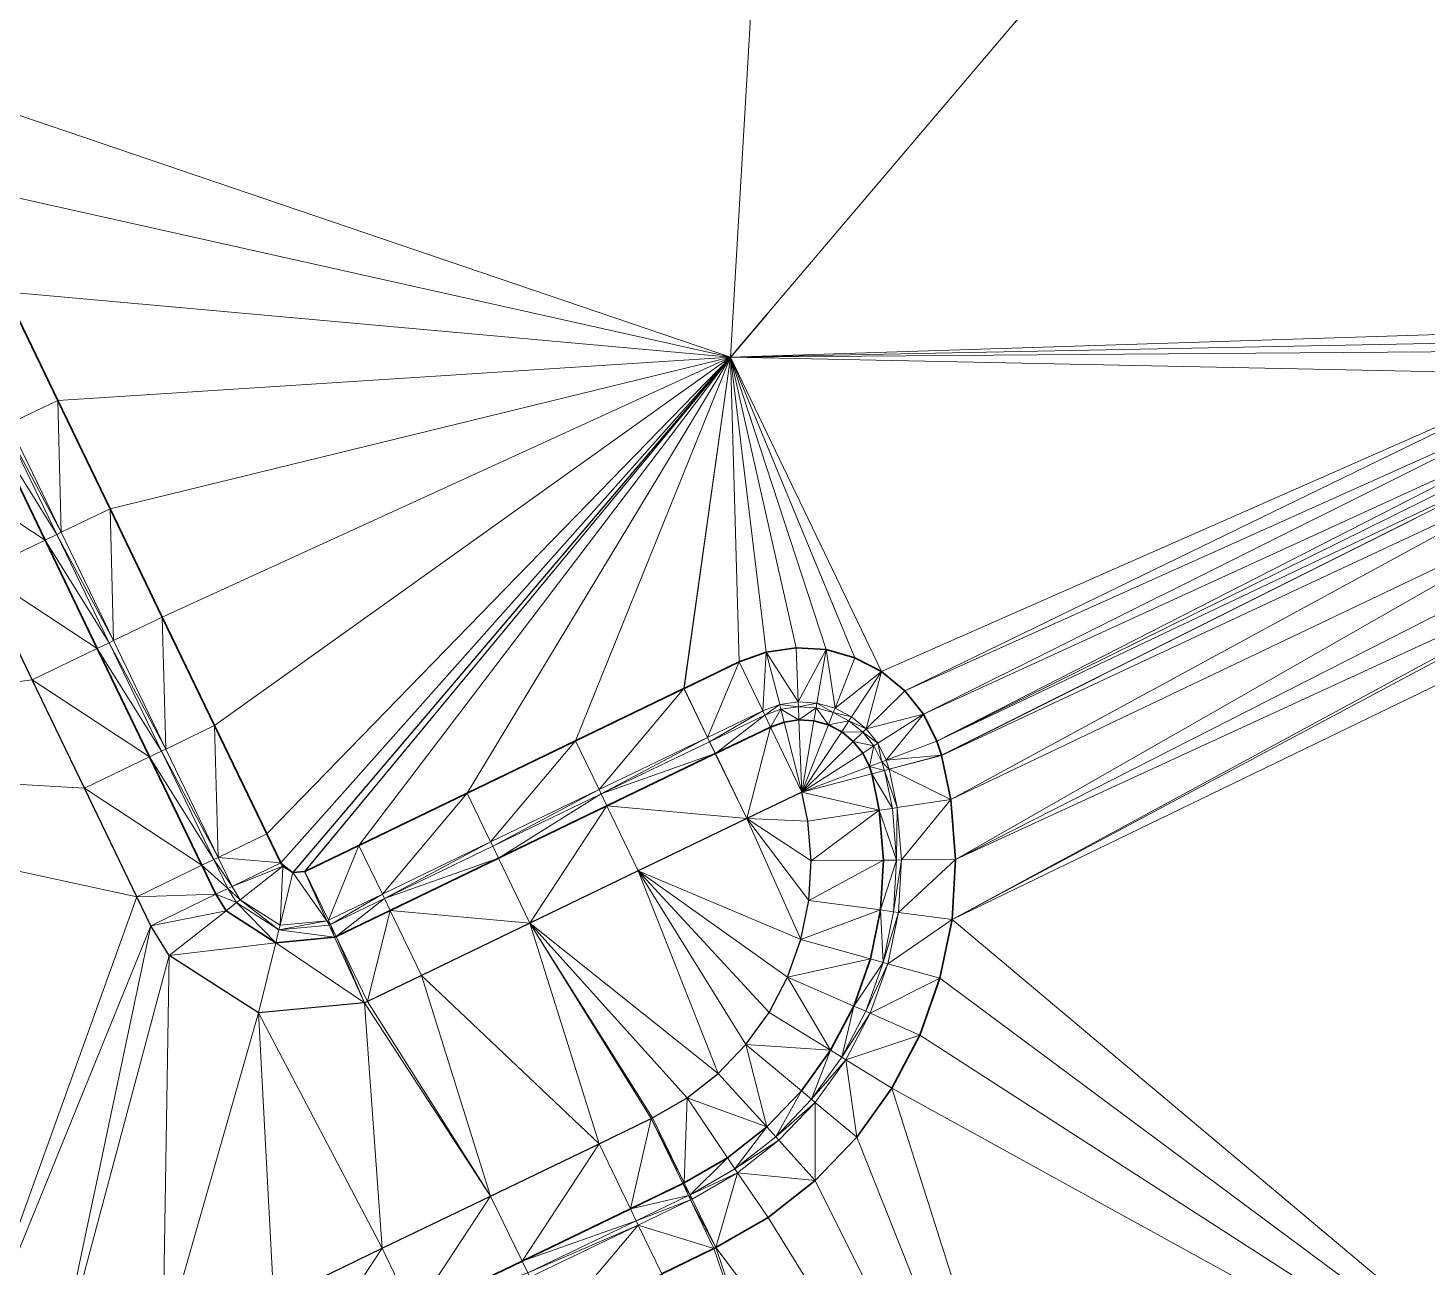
# Model space of a CAD drawing. Header units: metres. Extents: x 246428 to 246884, y 7418966 to 7419490.
# Drawn here: x 246586.55 to 246598.17, y 7419301.89 to 7419312.18 of the extents above; entities that cross this region are included whole.
import ezdxf

# ---------------------------------------------------------------- set-up
doc = ezdxf.new("R2010")
doc.units = ezdxf.units.M
doc.linetypes.add('blank name', pattern=[0])
doc.linetypes.add('HIDDEN', pattern=[9.525, 6.35, -3.175])
doc.layers.add('_12D_UNMAPPED', color=7, linetype='Continuous')
doc.layers.add('BATTER', color=250, linetype='HIDDEN', lineweight=25)
doc.layers.add('GRADELINES', color=250, linetype='HIDDEN', lineweight=25)
for name, color, linetype, lineweight, true_color in [('KERB_BACK', 7, 'Continuous', 35, 0x5fd2ff), ('KERB_LINE', 7, 'Continuous', 18, 0xb9b9b9), ('KERB_LIP', 7, 'Continuous', 35, 0x5fd2ff), ('KERB_TOP', 7, 'Continuous', 18, 0xb9b9b9)]:
    doc.layers.add(name, color=color, linetype=linetype, lineweight=lineweight, true_color=true_color)

msp = doc.modelspace()

# ---------------------------------------------------------------- linework, layer by layer
at = {"layer": '_12D_UNMAPPED', "color": 3, "linetype": 'blank name', "lineweight": 0}
for points in [[(246585.491, 7419311.792, 32.527), (246585.056, 7419312.692, 32.49), (246592.895, 7419318.116, 32.783)], [(246592.384, 7419309.448, 32.908), (246585.491, 7419311.792, 32.527), (246592.895, 7419318.116, 32.783)], [(246592.384, 7419309.448, 32.908), (246592.895, 7419318.116, 32.783), (246598.857, 7419317.071, 33.096)], [(246599.396, 7419309.673, 33.138), (246592.384, 7419309.448, 32.908), (246598.857, 7419317.071, 33.096)], [(246592.384, 7419309.448, 32.908), (246585.925, 7419310.891, 32.564), (246585.491, 7419311.792, 32.527)], [(246592.384, 7419309.448, 32.908), (246586.359, 7419309.99, 32.601), (246585.925, 7419310.891, 32.564)], [(246586.359, 7419309.99, 32.601), (246586.794, 7419309.089, 32.639), (246586.388, 7419308.894, 32.614)], [(246586.794, 7419309.089, 32.639), (246586.359, 7419309.99, 32.601), (246592.384, 7419309.448, 32.908)], [(246592.384, 7419309.448, 32.908), (246599.396, 7419309.673, 33.138), (246599.337, 7419309.583, 33.136)], [(246592.384, 7419309.448, 32.908), (246599.337, 7419309.583, 33.136), (246599.297, 7419309.5, 33.137)], [(246587.228, 7419308.189, 32.676), (246586.794, 7419309.089, 32.639), (246592.384, 7419309.448, 32.908)], [(246587.662, 7419307.288, 32.713), (246587.228, 7419308.189, 32.676), (246592.384, 7419309.448, 32.908)], [(246592.384, 7419309.448, 32.908), (246588.097, 7419306.387, 32.75), (246587.662, 7419307.288, 32.713)], [(246592.384, 7419309.448, 32.908), (246588.531, 7419305.487, 32.787), (246588.097, 7419306.387, 32.75)], [(246592.384, 7419309.448, 32.908), (246588.647, 7419305.246, 32.797), (246588.531, 7419305.487, 32.787)], [(246592.384, 7419309.448, 32.908), (246588.747, 7419305.165, 32.802), (246588.647, 7419305.246, 32.797)], [(246592.384, 7419309.448, 32.908), (246588.845, 7419305.174, 32.806), (246588.747, 7419305.165, 32.802)], [(246592.384, 7419309.448, 32.908), (246588.848, 7419305.176, 32.806), (246588.845, 7419305.174, 32.806)], [(246592.384, 7419309.448, 32.908), (246589.295, 7419305.391, 32.824), (246588.848, 7419305.176, 32.806)], [(246592.384, 7419309.448, 32.908), (246590.196, 7419305.826, 32.862), (246589.295, 7419305.391, 32.824)], [(246591.097, 7419306.26, 32.899), (246590.196, 7419305.826, 32.862), (246592.384, 7419309.448, 32.908)], [(246591.997, 7419306.694, 32.936), (246591.097, 7419306.26, 32.899), (246592.384, 7419309.448, 32.908)], [(246591.998, 7419306.695, 32.936), (246591.997, 7419306.694, 32.936), (246592.384, 7419309.448, 32.908)], [(246592.456, 7419306.916, 32.948), (246591.998, 7419306.695, 32.936), (246592.384, 7419309.448, 32.908)], [(246592.384, 7419309.448, 32.908), (246599.297, 7419309.5, 33.137), (246599.247, 7419309.307, 33.137)], [(246593.64, 7419306.836, 32.982), (246593.418, 7419306.951, 32.976), (246592.384, 7419309.448, 32.908)], [(246592.682, 7419306.998, 32.955), (246592.456, 7419306.916, 32.948), (246592.384, 7419309.448, 32.908)], [(246593.418, 7419306.951, 32.976), (246593.178, 7419307.018, 32.969), (246592.384, 7419309.448, 32.908)], [(246592.929, 7419307.034, 32.962), (246592.682, 7419306.998, 32.955), (246592.384, 7419309.448, 32.908)], [(246593.178, 7419307.018, 32.969), (246592.929, 7419307.034, 32.962), (246592.384, 7419309.448, 32.908)], [(246593.64, 7419306.836, 32.982), (246592.384, 7419309.448, 32.908), (246599.247, 7419309.307, 33.137)], [(246593.832, 7419306.677, 32.988), (246593.64, 7419306.836, 32.982), (246599.247, 7419309.307, 33.137)], [(246593.832, 7419306.677, 32.988), (246599.247, 7419309.307, 33.137), (246599.25, 7419309.108, 33.138)], [(246593.988, 7419306.482, 32.993), (246593.832, 7419306.677, 32.988), (246599.25, 7419309.108, 33.138)], [(246593.988, 7419306.482, 32.993), (246599.25, 7419309.108, 33.138), (246599.305, 7419308.916, 33.138)], [(246586.794, 7419309.089, 32.639), (246586.823, 7419307.993, 32.651), (246586.388, 7419308.894, 32.614)], [(246586.794, 7419309.089, 32.639), (246587.228, 7419308.189, 32.676), (246586.823, 7419307.993, 32.651)], [(246586.352, 7419308.877, 32.764), (246586.787, 7419307.976, 32.801), (246586.253, 7419308.829, 32.764)], [(246586.388, 7419308.894, 32.614), (246586.823, 7419307.993, 32.651), (246586.352, 7419308.877, 32.764)], [(246586.823, 7419307.993, 32.651), (246586.787, 7419307.976, 32.801), (246586.352, 7419308.877, 32.764)], [(246594.1, 7419306.259, 32.997), (246593.988, 7419306.482, 32.993), (246599.305, 7419308.916, 33.138)], [(246594.1, 7419306.259, 32.997), (246599.305, 7419308.916, 33.138), (246599.339, 7419308.847, 33.138)], [(246586.253, 7419308.829, 32.764), (246586.688, 7419307.928, 32.801), (246585.713, 7419308.568, 32.758)], [(246586.787, 7419307.976, 32.801), (246586.688, 7419307.928, 32.801), (246586.253, 7419308.829, 32.764)], [(246594.1, 7419306.259, 32.997), (246599.339, 7419308.847, 33.138), (246599.391, 7419308.768, 33.14)], [(246594.138, 7419306.14, 32.998), (246594.1, 7419306.259, 32.997), (246599.391, 7419308.768, 33.14)], [(246594.139, 7419306.139, 32.998), (246594.138, 7419306.14, 32.998), (246599.391, 7419308.768, 33.14)], [(246594.139, 7419306.139, 32.998), (246599.391, 7419308.768, 33.14), (246599.491, 7419308.641, 33.144)], [(246594.214, 7419305.773, 33.001), (246594.139, 7419306.139, 32.998), (246599.491, 7419308.641, 33.144)], [(246594.214, 7419305.773, 33.001), (246599.491, 7419308.641, 33.144), (246599.718, 7419308.397, 33.151)], [(246586.688, 7419307.928, 32.801), (246586.147, 7419307.667, 32.795), (246585.713, 7419308.568, 32.758)], [(246594.255, 7419305.275, 33.003), (246594.214, 7419305.773, 33.001), (246599.718, 7419308.397, 33.151)], [(246594.255, 7419305.275, 33.003), (246599.718, 7419308.397, 33.151), (246599.969, 7419308.179, 33.159)], [(246587.228, 7419308.189, 32.676), (246587.257, 7419307.093, 32.688), (246586.823, 7419307.993, 32.651)], [(246587.228, 7419308.189, 32.676), (246587.662, 7419307.288, 32.713), (246587.257, 7419307.093, 32.688)], [(246594.255, 7419305.275, 33.003), (246599.969, 7419308.179, 33.159), (246600.203, 7419308.014, 33.165)], [(246586.787, 7419307.976, 32.801), (246587.221, 7419307.075, 32.838), (246586.688, 7419307.928, 32.801)], [(246586.823, 7419307.993, 32.651), (246587.257, 7419307.093, 32.688), (246586.787, 7419307.976, 32.801)], [(246587.257, 7419307.093, 32.688), (246587.221, 7419307.075, 32.838), (246586.787, 7419307.976, 32.801)], [(246594.225, 7419304.777, 33.004), (246600.203, 7419308.014, 33.165), (246600.243, 7419307.988, 33.167)], [(246594.225, 7419304.777, 33.004), (246594.255, 7419305.275, 33.003), (246600.203, 7419308.014, 33.165)], [(246594.225, 7419304.777, 33.004), (246600.243, 7419307.988, 33.167), (246600.535, 7419307.829, 33.176)], [(246586.688, 7419307.928, 32.801), (246587.122, 7419307.027, 32.838), (246586.147, 7419307.667, 32.795)], [(246587.221, 7419307.075, 32.838), (246587.122, 7419307.027, 32.838), (246586.688, 7419307.928, 32.801)], [(246600.022, 7419299.906, 33.182), (246594.225, 7419304.777, 33.004), (246600.535, 7419307.829, 33.176)], [(246586.582, 7419306.767, 32.832), (246581.933, 7419306.161, 31.71), (246586.147, 7419307.667, 32.795)], [(246587.122, 7419307.027, 32.838), (246586.582, 7419306.767, 32.832), (246586.147, 7419307.667, 32.795)], [(246587.662, 7419307.288, 32.713), (246587.691, 7419306.192, 32.725), (246587.257, 7419307.093, 32.688)], [(246587.662, 7419307.288, 32.713), (246588.097, 7419306.387, 32.75), (246587.691, 7419306.192, 32.725)], [(246587.122, 7419307.027, 32.838), (246587.556, 7419306.127, 32.875), (246586.582, 7419306.767, 32.832)], [(246587.221, 7419307.075, 32.838), (246587.655, 7419306.174, 32.875), (246587.122, 7419307.027, 32.838)], [(246587.655, 7419306.174, 32.875), (246587.556, 7419306.127, 32.875), (246587.122, 7419307.027, 32.838)], [(246587.257, 7419307.093, 32.688), (246587.691, 7419306.192, 32.725), (246587.221, 7419307.075, 32.838)], [(246587.691, 7419306.192, 32.725), (246587.655, 7419306.174, 32.875), (246587.221, 7419307.075, 32.838)], [(246592.682, 7419306.998, 32.955), (246592.929, 7419307.034, 32.962), (246592.947, 7419306.584, 32.937)], [(246592.929, 7419307.034, 32.962), (246593.178, 7419307.018, 32.969), (246592.947, 7419306.584, 32.937)], [(246593.178, 7419307.018, 32.969), (246593.103, 7419306.574, 32.944), (246592.947, 7419306.584, 32.937)], [(246593.178, 7419307.018, 32.969), (246593.253, 7419306.533, 32.951), (246593.103, 7419306.574, 32.944)], [(246593.178, 7419307.018, 32.969), (246593.418, 7419306.951, 32.976), (246593.253, 7419306.533, 32.951)], [(246591.998, 7419306.695, 32.936), (246592.456, 7419306.916, 32.948), (246592.194, 7419306.289, 32.911)], [(246592.456, 7419306.916, 32.948), (246592.652, 7419306.511, 32.923), (246592.194, 7419306.289, 32.911)], [(246592.456, 7419306.916, 32.948), (246592.682, 7419306.998, 32.955), (246592.652, 7419306.511, 32.923)], [(246592.682, 7419306.998, 32.955), (246592.793, 7419306.562, 32.93), (246592.652, 7419306.511, 32.923)], [(246592.682, 7419306.998, 32.955), (246592.947, 7419306.584, 32.937), (246592.793, 7419306.562, 32.93)], [(246593.418, 7419306.951, 32.976), (246593.64, 7419306.836, 32.982), (246593.253, 7419306.533, 32.951)], [(246593.64, 7419306.836, 32.982), (246593.391, 7419306.461, 32.957), (246593.253, 7419306.533, 32.951)], [(246593.64, 7419306.836, 32.982), (246593.512, 7419306.361, 32.963), (246593.391, 7419306.461, 32.957)], [(246593.64, 7419306.836, 32.982), (246593.832, 7419306.677, 32.988), (246593.512, 7419306.361, 32.963)], [(246587.016, 7419305.866, 32.869), (246581.933, 7419306.161, 31.71), (246586.582, 7419306.767, 32.832)], [(246587.556, 7419306.127, 32.875), (246587.016, 7419305.866, 32.869), (246586.582, 7419306.767, 32.832)], [(246591.097, 7419306.26, 32.899), (246591.997, 7419306.694, 32.936), (246591.292, 7419305.855, 32.874)], [(246591.997, 7419306.694, 32.936), (246592.193, 7419306.289, 32.911), (246591.292, 7419305.855, 32.874)], [(246591.997, 7419306.694, 32.936), (246591.998, 7419306.695, 32.936), (246592.193, 7419306.289, 32.911)], [(246591.998, 7419306.695, 32.936), (246592.194, 7419306.289, 32.911), (246592.193, 7419306.289, 32.911)], [(246593.832, 7419306.677, 32.988), (246593.988, 7419306.482, 32.993), (246593.512, 7419306.361, 32.963)], [(246592.652, 7419306.511, 32.923), (246592.793, 7419306.562, 32.93), (246592.669, 7419306.474, 33.073)], [(246592.793, 7419306.562, 32.93), (246592.803, 7419306.523, 33.08), (246592.669, 7419306.474, 33.073)], [(246592.793, 7419306.562, 32.93), (246592.947, 7419306.584, 32.937), (246592.949, 7419306.544, 33.087)], [(246592.793, 7419306.562, 32.93), (246592.949, 7419306.544, 33.087), (246592.803, 7419306.523, 33.08)], [(246592.803, 7419306.523, 33.08), (246592.949, 7419306.544, 33.087), (246592.953, 7419306.434, 33.087)], [(246592.947, 7419306.584, 32.937), (246593.103, 7419306.574, 32.944), (246592.949, 7419306.544, 33.087)], [(246593.103, 7419306.574, 32.944), (246593.096, 7419306.535, 33.094), (246592.949, 7419306.544, 33.087)], [(246592.949, 7419306.544, 33.087), (246593.096, 7419306.535, 33.094), (246592.953, 7419306.434, 33.087)], [(246593.103, 7419306.574, 32.944), (246593.238, 7419306.495, 33.101), (246593.096, 7419306.535, 33.094)], [(246593.103, 7419306.574, 32.944), (246593.253, 7419306.533, 32.951), (246593.238, 7419306.495, 33.101)], [(246592.194, 7419306.289, 32.911), (246592.652, 7419306.511, 32.923), (246592.211, 7419306.253, 33.061)], [(246592.652, 7419306.511, 32.923), (246592.669, 7419306.474, 33.073), (246592.211, 7419306.253, 33.061)], [(246592.211, 7419306.253, 33.061), (246592.669, 7419306.474, 33.073), (246592.259, 7419306.154, 33.061)], [(246592.669, 7419306.474, 33.073), (246592.717, 7419306.375, 33.073), (246592.259, 7419306.154, 33.061)], [(246592.669, 7419306.474, 33.073), (246592.803, 7419306.523, 33.08), (246592.717, 7419306.375, 33.073)], [(246592.803, 7419306.523, 33.08), (246592.83, 7419306.416, 33.08), (246592.717, 7419306.375, 33.073)], [(246592.803, 7419306.523, 33.08), (246592.953, 7419306.434, 33.087), (246592.83, 7419306.416, 33.08)], [(246592.83, 7419306.416, 33.08), (246592.953, 7419306.434, 33.087), (246592.978, 7419305.835, 33.117)], [(246593.096, 7419306.535, 33.094), (246593.078, 7419306.427, 33.094), (246592.953, 7419306.434, 33.087)], [(246592.953, 7419306.434, 33.087), (246593.078, 7419306.427, 33.094), (246592.978, 7419305.835, 33.117)], [(246593.078, 7419306.427, 33.094), (246593.198, 7419306.393, 33.101), (246592.978, 7419305.835, 33.117)], [(246593.096, 7419306.535, 33.094), (246593.198, 7419306.393, 33.101), (246593.078, 7419306.427, 33.094)], [(246593.096, 7419306.535, 33.094), (246593.238, 7419306.495, 33.101), (246593.198, 7419306.393, 33.101)], [(246593.238, 7419306.495, 33.101), (246593.369, 7419306.427, 33.107), (246593.198, 7419306.393, 33.101)], [(246593.369, 7419306.427, 33.107), (246593.309, 7419306.335, 33.107), (246593.198, 7419306.393, 33.101)], [(246593.253, 7419306.533, 32.951), (246593.391, 7419306.461, 32.957), (246593.238, 7419306.495, 33.101)], [(246593.391, 7419306.461, 32.957), (246593.369, 7419306.427, 33.107), (246593.238, 7419306.495, 33.101)], [(246593.369, 7419306.427, 33.107), (246593.483, 7419306.333, 33.113), (246593.309, 7419306.335, 33.107)], [(246593.391, 7419306.461, 32.957), (246593.512, 7419306.361, 32.963), (246593.369, 7419306.427, 33.107)], [(246593.512, 7419306.361, 32.963), (246593.483, 7419306.333, 33.113), (246593.369, 7419306.427, 33.107)], [(246593.988, 7419306.482, 32.993), (246593.609, 7419306.24, 32.968), (246593.512, 7419306.361, 32.963)], [(246593.988, 7419306.482, 32.993), (246593.679, 7419306.1, 32.972), (246593.609, 7419306.24, 32.968)], [(246593.988, 7419306.482, 32.993), (246594.1, 7419306.259, 32.997), (246593.679, 7419306.1, 32.972)], [(246588.097, 7419306.387, 32.75), (246588.126, 7419305.291, 32.762), (246587.691, 7419306.192, 32.725)], [(246588.097, 7419306.387, 32.75), (246588.531, 7419305.487, 32.787), (246588.126, 7419305.291, 32.762)], [(246592.259, 7419306.154, 33.061), (246592.717, 7419306.375, 33.073), (246592.519, 7419305.614, 33.055)], [(246592.717, 7419306.375, 33.073), (246592.978, 7419305.835, 33.117), (246592.519, 7419305.614, 33.055)], [(246592.717, 7419306.375, 33.073), (246592.83, 7419306.416, 33.08), (246592.978, 7419305.835, 33.117)], [(246593.198, 7419306.393, 33.101), (246593.309, 7419306.335, 33.107), (246592.978, 7419305.835, 33.117)], [(246593.309, 7419306.335, 33.107), (246593.405, 7419306.256, 33.113), (246592.978, 7419305.835, 33.117)], [(246593.483, 7419306.333, 33.113), (246593.405, 7419306.256, 33.113), (246593.309, 7419306.335, 33.107)], [(246593.483, 7419306.333, 33.113), (246593.576, 7419306.218, 33.118), (246593.405, 7419306.256, 33.113)], [(246593.512, 7419306.361, 32.963), (246593.609, 7419306.24, 32.968), (246593.483, 7419306.333, 33.113)], [(246593.609, 7419306.24, 32.968), (246593.576, 7419306.218, 33.118), (246593.483, 7419306.333, 33.113)], [(246587.691, 7419306.192, 32.725), (246588.126, 7419305.291, 32.762), (246587.655, 7419306.174, 32.875)], [(246590.196, 7419305.826, 32.862), (246591.097, 7419306.26, 32.899), (246590.391, 7419305.42, 32.837)], [(246591.097, 7419306.26, 32.899), (246591.292, 7419305.855, 32.874), (246590.391, 7419305.42, 32.837)], [(246591.292, 7419305.855, 32.874), (246592.193, 7419306.289, 32.911), (246591.309, 7419305.819, 33.024)], [(246592.193, 7419306.289, 32.911), (246592.21, 7419306.253, 33.061), (246591.309, 7419305.819, 33.024)], [(246591.309, 7419305.819, 33.024), (246592.21, 7419306.253, 33.061), (246592.258, 7419306.154, 33.061)], [(246592.193, 7419306.289, 32.911), (246592.194, 7419306.289, 32.911), (246592.21, 7419306.253, 33.061)], [(246592.194, 7419306.289, 32.911), (246592.211, 7419306.253, 33.061), (246592.21, 7419306.253, 33.061)], [(246592.21, 7419306.253, 33.061), (246592.211, 7419306.253, 33.061), (246592.258, 7419306.154, 33.061)], [(246592.211, 7419306.253, 33.061), (246592.259, 7419306.154, 33.061), (246592.258, 7419306.154, 33.061)], [(246593.405, 7419306.256, 33.113), (246593.483, 7419306.159, 33.118), (246592.978, 7419305.835, 33.117)], [(246593.576, 7419306.218, 33.118), (246593.483, 7419306.159, 33.118), (246593.405, 7419306.256, 33.113)], [(246593.576, 7419306.218, 33.118), (246593.539, 7419306.047, 33.122), (246593.483, 7419306.159, 33.118)], [(246593.576, 7419306.218, 33.118), (246593.642, 7419306.086, 33.122), (246593.539, 7419306.047, 33.122)], [(246593.609, 7419306.24, 32.968), (246593.642, 7419306.086, 33.122), (246593.576, 7419306.218, 33.118)], [(246593.609, 7419306.24, 32.968), (246593.679, 7419306.1, 32.972), (246593.642, 7419306.086, 33.122)], [(246594.1, 7419306.259, 32.997), (246594.138, 7419306.14, 32.998), (246593.679, 7419306.1, 32.972)], [(246585.822, 7419300.441, 32.915), (246581.933, 7419306.161, 31.71), (246587.45, 7419304.965, 32.906)], [(246587.45, 7419304.965, 32.906), (246581.933, 7419306.161, 31.71), (246587.016, 7419305.866, 32.869)], [(246587.556, 7419306.127, 32.875), (246587.991, 7419305.226, 32.912), (246587.016, 7419305.866, 32.869)], [(246587.655, 7419306.174, 32.875), (246588.09, 7419305.274, 32.912), (246587.556, 7419306.127, 32.875)], [(246588.09, 7419305.274, 32.912), (246587.991, 7419305.226, 32.912), (246587.556, 7419306.127, 32.875)], [(246588.126, 7419305.291, 32.762), (246588.09, 7419305.274, 32.912), (246587.655, 7419306.174, 32.875)], [(246591.309, 7419305.819, 33.024), (246592.258, 7419306.154, 33.061), (246591.357, 7419305.72, 33.024)], [(246591.357, 7419305.72, 33.024), (246592.258, 7419306.154, 33.061), (246592.519, 7419305.614, 33.055)], [(246592.258, 7419306.154, 33.061), (246592.259, 7419306.154, 33.061), (246592.519, 7419305.614, 33.055)], [(246592.259, 7419306.154, 33.061), (246592.519, 7419305.614, 33.055), (246592.519, 7419305.614, 33.055)], [(246593.483, 7419306.159, 33.118), (246593.539, 7419306.047, 33.122), (246592.978, 7419305.835, 33.117)], [(246593.642, 7419306.086, 33.122), (246593.664, 7419306.015, 33.123), (246593.539, 7419306.047, 33.122)], [(246593.679, 7419306.1, 32.972), (246593.703, 7419306.025, 32.973), (246593.642, 7419306.086, 33.122)], [(246593.703, 7419306.025, 32.973), (246593.664, 7419306.015, 33.123), (246593.642, 7419306.086, 33.122)], [(246594.138, 7419306.14, 32.998), (246593.703, 7419306.025, 32.973), (246593.679, 7419306.1, 32.972)], [(246594.138, 7419306.14, 32.998), (246594.139, 7419306.139, 32.998), (246593.703, 7419306.025, 32.973)], [(246594.138, 7419306.14, 32.998), (246593.703, 7419306.025, 32.973), (246593.703, 7419306.025, 32.973)], [(246594.139, 7419306.139, 32.998), (246594.214, 7419305.773, 33.001), (246593.703, 7419306.025, 32.973)], [(246593.539, 7419306.047, 33.122), (246593.558, 7419305.987, 33.123), (246592.978, 7419305.835, 33.117)], [(246593.558, 7419305.987, 33.123), (246593.621, 7419305.683, 33.126), (246592.978, 7419305.834, 33.117)], [(246593.558, 7419305.987, 33.123), (246593.558, 7419305.987, 33.123), (246592.978, 7419305.834, 33.117)], [(246593.558, 7419305.987, 33.123), (246592.978, 7419305.834, 33.117), (246592.978, 7419305.835, 33.117)], [(246593.664, 7419306.015, 33.123), (246593.558, 7419305.987, 33.123), (246593.539, 7419306.047, 33.122)], [(246593.664, 7419306.015, 33.123), (246593.558, 7419305.987, 33.123), (246593.558, 7419305.987, 33.123)], [(246593.664, 7419306.015, 33.123), (246593.665, 7419306.014, 33.123), (246593.558, 7419305.987, 33.123)], [(246593.665, 7419306.014, 33.123), (246593.73, 7419305.699, 33.126), (246593.558, 7419305.987, 33.123)], [(246593.73, 7419305.699, 33.126), (246593.621, 7419305.683, 33.126), (246593.558, 7419305.987, 33.123)], [(246593.703, 7419306.025, 32.973), (246593.665, 7419306.014, 33.123), (246593.664, 7419306.015, 33.123)], [(246593.703, 7419306.025, 32.973), (246593.703, 7419306.025, 32.973), (246593.665, 7419306.014, 33.123)], [(246593.703, 7419306.025, 32.973), (246593.769, 7419305.706, 32.976), (246593.665, 7419306.014, 33.123)], [(246593.769, 7419305.706, 32.976), (246593.73, 7419305.699, 33.126), (246593.665, 7419306.014, 33.123)], [(246594.214, 7419305.773, 33.001), (246593.769, 7419305.706, 32.976), (246593.703, 7419306.025, 32.973)], [(246587.991, 7419305.226, 32.912), (246587.45, 7419304.965, 32.906), (246587.016, 7419305.866, 32.869)], [(246590.391, 7419305.42, 32.837), (246591.292, 7419305.855, 32.874), (246590.409, 7419305.384, 32.987)], [(246591.292, 7419305.855, 32.874), (246591.309, 7419305.819, 33.024), (246590.409, 7419305.384, 32.987)], [(246589.295, 7419305.391, 32.824), (246590.196, 7419305.826, 32.862), (246589.491, 7419304.986, 32.799)], [(246590.196, 7419305.826, 32.862), (246590.391, 7419305.42, 32.837), (246589.491, 7419304.986, 32.799)], [(246590.409, 7419305.384, 32.987), (246591.309, 7419305.819, 33.024), (246590.457, 7419305.285, 32.987)], [(246591.309, 7419305.819, 33.024), (246591.357, 7419305.72, 33.024), (246590.457, 7419305.285, 32.987)], [(246592.978, 7419305.835, 33.117), (246592.978, 7419305.834, 33.117), (246592.519, 7419305.614, 33.055)], [(246592.978, 7419305.834, 33.117), (246593.028, 7419305.592, 33.12), (246592.519, 7419305.614, 33.055)], [(246593.621, 7419305.683, 33.126), (246593.028, 7419305.592, 33.12), (246592.978, 7419305.834, 33.117)], [(246594.214, 7419305.773, 33.001), (246593.805, 7419305.271, 32.978), (246593.769, 7419305.706, 32.976)], [(246594.214, 7419305.773, 33.001), (246594.255, 7419305.275, 33.003), (246593.805, 7419305.271, 32.978)], [(246590.457, 7419305.285, 32.987), (246591.357, 7419305.72, 33.024), (246590.717, 7419304.745, 32.981)], [(246591.357, 7419305.72, 33.024), (246591.618, 7419305.179, 33.018), (246590.717, 7419304.745, 32.981)], [(246591.357, 7419305.72, 33.024), (246592.519, 7419305.614, 33.055), (246591.618, 7419305.179, 33.018)], [(246592.519, 7419305.614, 33.055), (246592.969, 7419304.609, 33.121), (246591.618, 7419305.179, 33.018)], [(246592.519, 7419305.614, 33.055), (246593.055, 7419305.263, 33.122), (246592.519, 7419305.614, 33.055)], [(246593.055, 7419305.263, 33.122), (246593.035, 7419304.933, 33.123), (246592.519, 7419305.614, 33.055)], [(246593.028, 7419305.592, 33.12), (246593.055, 7419305.263, 33.122), (246592.519, 7419305.614, 33.055)], [(246593.035, 7419304.933, 33.123), (246592.969, 7419304.609, 33.121), (246592.519, 7419305.614, 33.055)], [(246593.621, 7419305.683, 33.126), (246593.055, 7419305.263, 33.122), (246593.028, 7419305.592, 33.12)], [(246593.621, 7419305.683, 33.126), (246593.655, 7419305.269, 33.128), (246593.055, 7419305.263, 33.122)], [(246593.73, 7419305.699, 33.126), (246593.765, 7419305.27, 33.128), (246593.621, 7419305.683, 33.126)], [(246593.765, 7419305.27, 33.128), (246593.655, 7419305.269, 33.128), (246593.621, 7419305.683, 33.126)], [(246593.769, 7419305.706, 32.976), (246593.765, 7419305.27, 33.128), (246593.73, 7419305.699, 33.126)], [(246593.769, 7419305.706, 32.976), (246593.805, 7419305.271, 32.978), (246593.765, 7419305.27, 33.128)], [(246588.531, 7419305.487, 32.787), (246588.647, 7419305.246, 32.797), (246588.126, 7419305.291, 32.762)], [(246588.848, 7419305.176, 32.806), (246589.295, 7419305.391, 32.824), (246589.043, 7419304.77, 32.781)], [(246589.295, 7419305.391, 32.824), (246589.491, 7419304.986, 32.799), (246589.043, 7419304.77, 32.781)], [(246589.491, 7419304.986, 32.799), (246590.391, 7419305.42, 32.837), (246589.508, 7419304.95, 32.949)], [(246590.391, 7419305.42, 32.837), (246590.409, 7419305.384, 32.987), (246589.508, 7419304.95, 32.949)], [(246589.508, 7419304.95, 32.949), (246590.409, 7419305.384, 32.987), (246590.457, 7419305.285, 32.987)], [(246588.09, 7419305.274, 32.912), (246588.206, 7419305.033, 32.922), (246587.991, 7419305.226, 32.912)], [(246588.126, 7419305.291, 32.762), (246588.242, 7419305.05, 32.772), (246588.09, 7419305.274, 32.912)], [(246588.242, 7419305.05, 32.772), (246588.206, 7419305.033, 32.922), (246588.09, 7419305.274, 32.912)], [(246588.647, 7419305.246, 32.797), (246588.242, 7419305.05, 32.772), (246588.126, 7419305.291, 32.762)], [(246589.508, 7419304.95, 32.949), (246590.457, 7419305.285, 32.987), (246589.556, 7419304.851, 32.949)], [(246589.556, 7419304.851, 32.949), (246590.457, 7419305.285, 32.987), (246590.717, 7419304.745, 32.981)], [(246593.655, 7419305.269, 33.128), (246593.035, 7419304.933, 33.123), (246593.055, 7419305.263, 33.122)], [(246593.655, 7419305.269, 33.128), (246593.63, 7419304.855, 33.129), (246593.035, 7419304.933, 33.123)], [(246593.765, 7419305.27, 33.128), (246593.63, 7419304.855, 33.129), (246593.655, 7419305.269, 33.128)], [(246593.765, 7419305.27, 33.128), (246593.739, 7419304.84, 33.129), (246593.63, 7419304.855, 33.129)], [(246593.805, 7419305.271, 32.978), (246593.779, 7419304.835, 32.979), (246593.739, 7419304.84, 33.129)], [(246593.805, 7419305.271, 32.978), (246593.739, 7419304.84, 33.129), (246593.765, 7419305.27, 33.128)], [(246594.255, 7419305.275, 33.003), (246593.779, 7419304.835, 32.979), (246593.805, 7419305.271, 32.978)], [(246594.255, 7419305.275, 33.003), (246594.225, 7419304.777, 33.004), (246593.779, 7419304.835, 32.979)], [(246587.991, 7419305.226, 32.912), (246588.107, 7419304.985, 32.922), (246587.45, 7419304.965, 32.906)], [(246588.206, 7419305.033, 32.922), (246588.107, 7419304.985, 32.922), (246587.991, 7419305.226, 32.912)], [(246588.647, 7419305.246, 32.797), (246588.665, 7419305.218, 32.798), (246588.242, 7419305.05, 32.772)], [(246588.665, 7419305.218, 32.798), (246588.31, 7419304.94, 32.773), (246588.242, 7419305.05, 32.772)], [(246588.665, 7419305.218, 32.798), (246588.641, 7419304.728, 32.777), (246588.31, 7419304.94, 32.773)], [(246588.665, 7419305.218, 32.798), (246588.747, 7419305.165, 32.802), (246588.641, 7419304.728, 32.777)], [(246588.747, 7419305.165, 32.802), (246589.031, 7419304.765, 32.781), (246588.641, 7419304.728, 32.777)], [(246588.747, 7419305.165, 32.802), (246588.665, 7419305.218, 32.798), (246588.647, 7419305.246, 32.797)], [(246588.747, 7419305.165, 32.802), (246588.845, 7419305.174, 32.806), (246589.031, 7419304.765, 32.781)], [(246588.845, 7419305.174, 32.806), (246588.848, 7419305.176, 32.806), (246589.031, 7419304.765, 32.781)], [(246588.848, 7419305.176, 32.806), (246589.043, 7419304.77, 32.781), (246589.031, 7419304.765, 32.781)], [(246591.618, 7419305.179, 33.018), (246592.283, 7419303.497, 33.096), (246590.717, 7419304.745, 32.981)], [(246592.858, 7419304.297, 33.119), (246592.705, 7419304.004, 33.112), (246591.618, 7419305.179, 33.018)], [(246592.969, 7419304.609, 33.121), (246592.858, 7419304.297, 33.119), (246591.618, 7419305.179, 33.018)], [(246592.705, 7419304.004, 33.112), (246592.512, 7419303.736, 33.106), (246591.618, 7419305.179, 33.018)], [(246592.512, 7419303.736, 33.106), (246592.283, 7419303.497, 33.096), (246591.618, 7419305.179, 33.018)], [(246588.206, 7419305.033, 32.922), (246588.279, 7419304.916, 32.923), (246588.107, 7419304.985, 32.922)], [(246588.242, 7419305.05, 32.772), (246588.31, 7419304.94, 32.773), (246588.206, 7419305.033, 32.922)], [(246588.31, 7419304.94, 32.773), (246588.279, 7419304.916, 32.923), (246588.206, 7419305.033, 32.922)], [(246587.567, 7419304.724, 32.916), (246585.822, 7419300.441, 32.915), (246587.45, 7419304.965, 32.906)], [(246588.107, 7419304.985, 32.922), (246587.567, 7419304.724, 32.916), (246587.45, 7419304.965, 32.906)], [(246588.107, 7419304.985, 32.922), (246588.192, 7419304.848, 32.923), (246587.567, 7419304.724, 32.916)], [(246588.279, 7419304.916, 32.923), (246588.192, 7419304.848, 32.923), (246588.107, 7419304.985, 32.922)], [(246588.279, 7419304.916, 32.923), (246588.605, 7419304.582, 32.927), (246588.192, 7419304.848, 32.923)], [(246588.31, 7419304.94, 32.773), (246588.631, 7419304.689, 32.927), (246588.279, 7419304.916, 32.923)], [(246588.279, 7419304.916, 32.923), (246588.631, 7419304.689, 32.927), (246588.605, 7419304.582, 32.927)], [(246588.31, 7419304.94, 32.773), (246588.641, 7419304.728, 32.777), (246588.631, 7419304.689, 32.927)], [(246589.043, 7419304.77, 32.781), (246589.491, 7419304.986, 32.799), (246589.061, 7419304.734, 32.931)], [(246589.491, 7419304.986, 32.799), (246589.508, 7419304.95, 32.949), (246589.061, 7419304.734, 32.931)], [(246589.061, 7419304.734, 32.931), (246589.508, 7419304.95, 32.949), (246589.108, 7419304.635, 32.931)], [(246589.508, 7419304.95, 32.949), (246589.556, 7419304.851, 32.949), (246589.108, 7419304.635, 32.931)], [(246593.63, 7419304.855, 33.129), (246592.969, 7419304.609, 33.121), (246593.035, 7419304.933, 33.123)], [(246588.192, 7419304.848, 32.923), (246587.72, 7419304.477, 32.917), (246587.567, 7419304.724, 32.916)], [(246588.192, 7419304.848, 32.923), (246588.605, 7419304.582, 32.927), (246587.72, 7419304.477, 32.917)], [(246589.108, 7419304.635, 32.931), (246589.556, 7419304.851, 32.949), (246589.369, 7419304.095, 32.925)], [(246589.556, 7419304.851, 32.949), (246589.816, 7419304.31, 32.943), (246589.369, 7419304.095, 32.925)], [(246589.556, 7419304.851, 32.949), (246590.717, 7419304.745, 32.981), (246589.816, 7419304.31, 32.943)], [(246593.63, 7419304.855, 33.129), (246593.547, 7419304.448, 33.127), (246592.969, 7419304.609, 33.121)], [(246593.653, 7419304.418, 33.127), (246593.547, 7419304.448, 33.127), (246593.63, 7419304.855, 33.129)], [(246593.739, 7419304.84, 33.129), (246593.653, 7419304.418, 33.127), (246593.63, 7419304.855, 33.129)], [(246593.779, 7419304.835, 32.979), (246593.653, 7419304.418, 33.127), (246593.739, 7419304.84, 33.129)], [(246593.779, 7419304.835, 32.979), (246593.692, 7419304.408, 32.977), (246593.653, 7419304.418, 33.127)], [(246594.225, 7419304.777, 33.004), (246593.692, 7419304.408, 32.977), (246593.779, 7419304.835, 32.979)], [(246586.745, 7419300.831, 32.94), (246585.822, 7419300.441, 32.915), (246587.567, 7419304.724, 32.916)], [(246587.72, 7419304.477, 32.917), (246586.745, 7419300.831, 32.94), (246587.567, 7419304.724, 32.916)], [(246588.631, 7419304.689, 32.927), (246589.094, 7419304.628, 32.931), (246588.605, 7419304.582, 32.927)], [(246588.641, 7419304.728, 32.777), (246589.031, 7419304.765, 32.781), (246588.631, 7419304.689, 32.927)], [(246589.031, 7419304.765, 32.781), (246589.048, 7419304.728, 32.931), (246588.631, 7419304.689, 32.927)], [(246588.631, 7419304.689, 32.927), (246589.048, 7419304.728, 32.931), (246589.094, 7419304.628, 32.931)], [(246589.031, 7419304.765, 32.781), (246589.043, 7419304.77, 32.781), (246589.061, 7419304.734, 32.931)], [(246589.031, 7419304.765, 32.781), (246589.061, 7419304.734, 32.931), (246589.048, 7419304.728, 32.931)], [(246589.048, 7419304.728, 32.931), (246589.061, 7419304.734, 32.931), (246589.094, 7419304.628, 32.931)], [(246589.061, 7419304.734, 32.931), (246589.108, 7419304.635, 32.931), (246589.094, 7419304.628, 32.931)], [(246590.717, 7419304.745, 32.981), (246591.292, 7419302.913, 33.063), (246589.816, 7419304.31, 32.943)], [(246592.023, 7419303.293, 33.087), (246591.737, 7419303.127, 33.075), (246590.717, 7419304.745, 32.981)], [(246592.283, 7419303.497, 33.096), (246592.023, 7419303.293, 33.087), (246590.717, 7419304.745, 32.981)], [(246591.737, 7419303.127, 33.075), (246591.726, 7419303.122, 33.075), (246590.717, 7419304.745, 32.981)], [(246591.726, 7419303.122, 33.075), (246591.292, 7419302.913, 33.063), (246590.717, 7419304.745, 32.981)], [(246594.225, 7419304.777, 33.004), (246594.125, 7419304.287, 33.002), (246593.692, 7419304.408, 32.977)], [(246594.125, 7419304.287, 33.002), (246594.225, 7419304.777, 33.004), (246600.022, 7419299.906, 33.182)], [(246588.605, 7419304.582, 32.927), (246588.463, 7419303.999, 32.921), (246587.72, 7419304.477, 32.917)], [(246588.605, 7419304.582, 32.927), (246589.343, 7419304.082, 32.925), (246588.463, 7419303.999, 32.921)], [(246588.605, 7419304.582, 32.927), (246589.094, 7419304.628, 32.931), (246589.343, 7419304.082, 32.925)], [(246589.094, 7419304.628, 32.931), (246589.108, 7419304.635, 32.931), (246589.343, 7419304.082, 32.925)], [(246589.108, 7419304.635, 32.931), (246589.369, 7419304.095, 32.925), (246589.343, 7419304.082, 32.925)], [(246593.547, 7419304.448, 33.127), (246592.858, 7419304.297, 33.119), (246592.969, 7419304.609, 33.121)], [(246587.667, 7419301.22, 32.965), (246586.745, 7419300.831, 32.94), (246587.72, 7419304.477, 32.917)], [(246588.463, 7419303.999, 32.921), (246587.667, 7419301.22, 32.965), (246587.72, 7419304.477, 32.917)], [(246593.547, 7419304.448, 33.127), (246593.408, 7419304.057, 33.125), (246592.858, 7419304.297, 33.119)], [(246593.653, 7419304.418, 33.127), (246593.408, 7419304.057, 33.125), (246593.547, 7419304.448, 33.127)], [(246593.653, 7419304.418, 33.127), (246593.509, 7419304.013, 33.125), (246593.408, 7419304.057, 33.125)], [(246593.692, 7419304.408, 32.977), (246593.509, 7419304.013, 33.125), (246593.653, 7419304.418, 33.127)], [(246593.692, 7419304.408, 32.977), (246593.545, 7419303.997, 32.975), (246593.509, 7419304.013, 33.125)], [(246594.125, 7419304.287, 33.002), (246593.545, 7419303.997, 32.975), (246593.692, 7419304.408, 32.977)], [(246589.816, 7419304.31, 32.943), (246590.391, 7419302.478, 33.039), (246589.369, 7419304.095, 32.925)], [(246591.292, 7419302.913, 33.063), (246590.391, 7419302.478, 33.039), (246589.816, 7419304.31, 32.943)], [(246593.215, 7419303.689, 33.118), (246592.705, 7419304.004, 33.112), (246592.858, 7419304.297, 33.119)], [(246593.408, 7419304.057, 33.125), (246593.215, 7419303.689, 33.118), (246592.858, 7419304.297, 33.119)], [(246594.125, 7419304.287, 33.002), (246593.958, 7419303.816, 33), (246593.545, 7419303.997, 32.975)], [(246593.958, 7419303.816, 33), (246594.125, 7419304.287, 33.002), (246600.022, 7419299.906, 33.182)], [(246588.589, 7419301.609, 32.99), (246587.667, 7419301.22, 32.965), (246588.463, 7419303.999, 32.921)], [(246589.343, 7419304.082, 32.925), (246589.49, 7419302.044, 33.014), (246588.463, 7419303.999, 32.921)], [(246589.49, 7419302.044, 33.014), (246588.59, 7419301.609, 32.99), (246588.463, 7419303.999, 32.921)], [(246588.59, 7419301.609, 32.99), (246588.589, 7419301.609, 32.99), (246588.463, 7419303.999, 32.921)], [(246589.369, 7419304.095, 32.925), (246590.391, 7419302.478, 33.039), (246589.343, 7419304.082, 32.925)], [(246590.391, 7419302.478, 33.039), (246589.49, 7419302.044, 33.014), (246589.343, 7419304.082, 32.925)], [(246593.215, 7419303.689, 33.118), (246592.512, 7419303.736, 33.106), (246592.705, 7419304.004, 33.112)], [(246593.309, 7419303.631, 33.118), (246593.215, 7419303.689, 33.118), (246593.408, 7419304.057, 33.125)], [(246593.509, 7419304.013, 33.125), (246593.309, 7419303.631, 33.118), (246593.408, 7419304.057, 33.125)], [(246593.545, 7419303.997, 32.975), (246593.309, 7419303.631, 33.118), (246593.509, 7419304.013, 33.125)], [(246593.545, 7419303.997, 32.975), (246593.343, 7419303.61, 32.968), (246593.309, 7419303.631, 33.118)], [(246593.958, 7419303.816, 33), (246593.343, 7419303.61, 32.968), (246593.545, 7419303.997, 32.975)], [(246593.958, 7419303.816, 33), (246593.726, 7419303.374, 32.993), (246593.343, 7419303.61, 32.968)], [(246593.726, 7419303.374, 32.993), (246593.958, 7419303.816, 33), (246600.022, 7419299.906, 33.182)], [(246592.686, 7419303.052, 33.102), (246592.283, 7419303.497, 33.096), (246592.512, 7419303.736, 33.106)], [(246593.215, 7419303.689, 33.118), (246592.973, 7419303.352, 33.112), (246592.512, 7419303.736, 33.106)], [(246592.973, 7419303.352, 33.112), (246592.686, 7419303.052, 33.102), (246592.512, 7419303.736, 33.106)], [(246593.058, 7419303.282, 33.112), (246592.973, 7419303.352, 33.112), (246593.215, 7419303.689, 33.118)], [(246593.309, 7419303.631, 33.118), (246593.058, 7419303.282, 33.112), (246593.215, 7419303.689, 33.118)], [(246593.343, 7419303.61, 32.968), (246593.058, 7419303.282, 33.112), (246593.309, 7419303.631, 33.118)], [(246593.343, 7419303.61, 32.968), (246593.088, 7419303.256, 32.962), (246593.058, 7419303.282, 33.112)], [(246593.434, 7419302.968, 32.987), (246593.088, 7419303.256, 32.962), (246593.343, 7419303.61, 32.968)], [(246593.726, 7419303.374, 32.993), (246593.434, 7419302.968, 32.987), (246593.343, 7419303.61, 32.968)], [(246592.686, 7419303.052, 33.102), (246592.023, 7419303.293, 33.087), (246592.283, 7419303.497, 33.096)], [(246592, 7419302.588, 33.081), (246591.737, 7419303.127, 33.075), (246592.023, 7419303.293, 33.087)], [(246592.359, 7419302.796, 33.093), (246592, 7419302.588, 33.081), (246592.023, 7419303.293, 33.087)], [(246592.686, 7419303.052, 33.102), (246592.359, 7419302.796, 33.093), (246592.023, 7419303.293, 33.087)], [(246592.76, 7419302.971, 33.102), (246592.686, 7419303.052, 33.102), (246592.973, 7419303.352, 33.112)], [(246593.058, 7419303.282, 33.112), (246592.76, 7419302.971, 33.102), (246592.973, 7419303.352, 33.112)], [(246595.518, 7419297.734, 33.06), (246593.434, 7419302.968, 32.987), (246593.726, 7419303.374, 32.993)], [(246595.518, 7419297.734, 33.06), (246593.726, 7419303.374, 32.993), (246600.022, 7419299.906, 33.182)], [(246593.088, 7419303.256, 32.962), (246592.76, 7419302.971, 33.102), (246593.058, 7419303.282, 33.112)], [(246593.088, 7419303.256, 32.962), (246592.787, 7419302.941, 32.952), (246592.76, 7419302.971, 33.102)], [(246593.089, 7419302.608, 32.977), (246592.787, 7419302.941, 32.952), (246593.088, 7419303.256, 32.962)], [(246593.434, 7419302.968, 32.987), (246593.089, 7419302.608, 32.977), (246593.088, 7419303.256, 32.962)], [(246591.552, 7419302.372, 33.069), (246591.292, 7419302.913, 33.063), (246591.726, 7419303.122, 33.075)], [(246591.987, 7419302.582, 33.081), (246591.552, 7419302.372, 33.069), (246591.726, 7419303.122, 33.075)], [(246592, 7419302.588, 33.081), (246591.726, 7419303.122, 33.075), (246591.737, 7419303.127, 33.075)], [(246592, 7419302.588, 33.081), (246591.987, 7419302.582, 33.081), (246591.726, 7419303.122, 33.075)], [(246592.421, 7419302.705, 33.093), (246592.359, 7419302.796, 33.093), (246592.686, 7419303.052, 33.102)], [(246592.76, 7419302.971, 33.102), (246592.421, 7419302.705, 33.093), (246592.686, 7419303.052, 33.102)], [(246592.787, 7419302.941, 32.952), (246592.421, 7419302.705, 33.093), (246592.76, 7419302.971, 33.102)], [(246592.787, 7419302.941, 32.952), (246592.443, 7419302.672, 32.943), (246592.421, 7419302.705, 33.093)], [(246593.089, 7419302.608, 32.977), (246592.443, 7419302.672, 32.943), (246592.787, 7419302.941, 32.952)], [(246595.518, 7419297.734, 33.06), (246593.089, 7419302.608, 32.977), (246593.434, 7419302.968, 32.987)], [(246590.652, 7419301.938, 33.045), (246590.391, 7419302.478, 33.039), (246591.292, 7419302.913, 33.063)], [(246591.552, 7419302.372, 33.069), (246590.652, 7419301.938, 33.045), (246591.292, 7419302.913, 33.063)], [(246592.048, 7419302.489, 33.081), (246592, 7419302.588, 33.081), (246592.359, 7419302.796, 33.093)], [(246592.421, 7419302.705, 33.093), (246592.048, 7419302.489, 33.081), (246592.359, 7419302.796, 33.093)], [(246592.443, 7419302.672, 32.943), (246592.048, 7419302.489, 33.081), (246592.421, 7419302.705, 33.093)], [(246592.048, 7419302.489, 33.081), (246591.987, 7419302.582, 33.081), (246592, 7419302.588, 33.081)], [(246592.443, 7419302.672, 32.943), (246592.066, 7419302.453, 32.931), (246592.048, 7419302.489, 33.081)], [(246592.263, 7419302.049, 32.956), (246592.066, 7419302.453, 32.931), (246592.443, 7419302.672, 32.943)], [(246592.696, 7419302.299, 32.968), (246592.263, 7419302.049, 32.956), (246592.443, 7419302.672, 32.943)], [(246593.089, 7419302.608, 32.977), (246592.696, 7419302.299, 32.968), (246592.443, 7419302.672, 32.943)], [(246595.518, 7419297.734, 33.06), (246592.696, 7419302.299, 32.968), (246593.089, 7419302.608, 32.977)], [(246589.751, 7419301.503, 33.02), (246589.49, 7419302.044, 33.014), (246590.391, 7419302.478, 33.039)], [(246590.652, 7419301.938, 33.045), (246589.751, 7419301.503, 33.02), (246590.391, 7419302.478, 33.039)], [(246592.035, 7419302.483, 33.081), (246591.552, 7419302.372, 33.069), (246591.987, 7419302.582, 33.081)], [(246592.035, 7419302.483, 33.081), (246591.6, 7419302.273, 33.069), (246591.552, 7419302.372, 33.069)], [(246592.052, 7419302.447, 32.931), (246591.6, 7419302.273, 33.069), (246592.035, 7419302.483, 33.081)], [(246592.048, 7419302.489, 33.081), (246592.035, 7419302.483, 33.081), (246591.987, 7419302.582, 33.081)], [(246592.066, 7419302.453, 32.931), (246592.035, 7419302.483, 33.081), (246592.048, 7419302.489, 33.081)], [(246592.066, 7419302.453, 32.931), (246592.052, 7419302.447, 32.931), (246592.035, 7419302.483, 33.081)], [(246591.6, 7419302.273, 33.069), (246590.652, 7419301.938, 33.045), (246591.552, 7419302.372, 33.069)], [(246592.052, 7419302.447, 32.931), (246591.618, 7419302.237, 32.919), (246591.6, 7419302.273, 33.069)], [(246592.247, 7419302.041, 32.956), (246591.618, 7419302.237, 32.919), (246592.052, 7419302.447, 32.931)], [(246592.263, 7419302.049, 32.956), (246592.052, 7419302.447, 32.931), (246592.066, 7419302.453, 32.931)], [(246592.263, 7419302.049, 32.956), (246592.247, 7419302.041, 32.956), (246592.052, 7419302.447, 32.931)], [(246591.6, 7419302.273, 33.069), (246590.699, 7419301.839, 33.045), (246590.652, 7419301.938, 33.045)], [(246591.618, 7419302.237, 32.919), (246590.699, 7419301.839, 33.045), (246591.6, 7419302.273, 33.069)], [(246591.618, 7419302.237, 32.919), (246590.717, 7419301.803, 32.895), (246590.699, 7419301.839, 33.045)], [(246590.912, 7419301.397, 32.92), (246590.717, 7419301.803, 32.895), (246591.618, 7419302.237, 32.919)], [(246591.813, 7419301.832, 32.944), (246590.912, 7419301.397, 32.92), (246591.618, 7419302.237, 32.919)], [(246592.247, 7419302.041, 32.956), (246591.813, 7419301.832, 32.944), (246591.618, 7419302.237, 32.919)], [(246595.518, 7419297.734, 33.06), (246592.263, 7419302.049, 32.956), (246592.696, 7419302.299, 32.968)], [(246588.85, 7419301.069, 32.996), (246588.59, 7419301.609, 32.99), (246589.49, 7419302.044, 33.014)], [(246589.751, 7419301.503, 33.02), (246588.85, 7419301.069, 32.996), (246589.49, 7419302.044, 33.014)], [(246593.978, 7419296.992, 33.019), (246591.813, 7419301.832, 32.944), (246592.247, 7419302.041, 32.956)], [(246593.978, 7419296.992, 33.019), (246592.247, 7419302.041, 32.956), (246592.263, 7419302.049, 32.956)], [(246595.518, 7419297.734, 33.06), (246593.978, 7419296.992, 33.019), (246592.263, 7419302.049, 32.956)], [(246590.699, 7419301.839, 33.045), (246589.751, 7419301.503, 33.02), (246590.652, 7419301.938, 33.045)]]:
    msp.add_3dface(points, dxfattribs=at)
at = {"layer": 'BATTER'}
msp.add_polyline3d([(246588.59, 7419301.609, 32.99), (246589.49, 7419302.044, 33.014), (246590.391, 7419302.478, 33.039), (246591.292, 7419302.913, 33.063), (246591.726, 7419303.122, 33.075), (246591.737, 7419303.127, 33.075), (246592.023, 7419303.293, 33.087), (246592.283, 7419303.497, 33.096), (246592.512, 7419303.736, 33.106), (246592.705, 7419304.004, 33.112), (246592.858, 7419304.297, 33.119), (246592.969, 7419304.609, 33.121), (246593.035, 7419304.933, 33.123), (246593.055, 7419305.263, 33.122), (246593.028, 7419305.592, 33.12), (246592.978, 7419305.834, 33.117), (246592.978, 7419305.835, 33.117), (246592.978, 7419305.835, 33.116), (246592.978, 7419305.835, 33.112), (246592.978, 7419305.835, 33.107), (246592.978, 7419305.835, 33.101), (246592.978, 7419305.835, 33.095), (246592.978, 7419305.835, 33.088), (246592.978, 7419305.835, 33.081), (246592.978, 7419305.835, 33.074), (246592.978, 7419305.835, 33.067), (246592.519, 7419305.614, 33.055), (246592.519, 7419305.614, 33.055), (246591.618, 7419305.179, 33.018), (246590.717, 7419304.745, 32.981), (246589.816, 7419304.31, 32.943), (246589.369, 7419304.095, 32.925), (246589.343, 7419304.082, 32.925), (246588.463, 7419303.999, 32.921), (246587.72, 7419304.477, 32.917), (246587.567, 7419304.724, 32.916), (246587.45, 7419304.965, 32.906), (246587.016, 7419305.866, 32.869), (246586.582, 7419306.767, 32.832), (246586.147, 7419307.667, 32.795)], dxfattribs=at)
at = {"layer": 'GRADELINES'}
msp.add_polyline3d([(246582.952, 7419317.056, 32.31), (246592.895, 7419318.116, 32.783), (246600.423, 7419318.919, 33.142), (246600.423, 7419318.919, 33.142), (246600.427, 7419318.92, 33.141), (246600.427, 7419318.92, 33.141), (246598.857, 7419317.071, 33.096), (246592.384, 7419309.448, 32.908), (246588.747, 7419305.165, 32.802)], dxfattribs=at)
at = {"layer": 'KERB_BACK'}
msp.add_polyline3d([(246589.751, 7419301.503, 33.02), (246590.652, 7419301.938, 33.045), (246591.552, 7419302.372, 33.069), (246591.987, 7419302.582, 33.081), (246592, 7419302.588, 33.081), (246592.359, 7419302.796, 33.093), (246592.686, 7419303.052, 33.102), (246592.973, 7419303.352, 33.112), (246593.215, 7419303.689, 33.118), (246593.408, 7419304.057, 33.125), (246593.547, 7419304.448, 33.127), (246593.63, 7419304.855, 33.129), (246593.655, 7419305.269, 33.128), (246593.621, 7419305.683, 33.126), (246593.558, 7419305.987, 33.123), (246593.558, 7419305.987, 33.123), (246593.539, 7419306.047, 33.122), (246593.483, 7419306.159, 33.118), (246593.405, 7419306.256, 33.113), (246593.309, 7419306.335, 33.107), (246593.198, 7419306.393, 33.101), (246593.078, 7419306.427, 33.094), (246592.953, 7419306.434, 33.087), (246592.83, 7419306.416, 33.08), (246592.717, 7419306.375, 33.073), (246592.259, 7419306.154, 33.061), (246592.258, 7419306.154, 33.061), (246591.357, 7419305.72, 33.024), (246590.457, 7419305.285, 32.987), (246589.556, 7419304.851, 32.949), (246589.108, 7419304.635, 32.931), (246589.094, 7419304.628, 32.931), (246588.605, 7419304.582, 32.927), (246588.192, 7419304.848, 32.923), (246588.107, 7419304.985, 32.922), (246587.991, 7419305.226, 32.912), (246587.556, 7419306.127, 32.875), (246587.122, 7419307.027, 32.838), (246586.688, 7419307.928, 32.801), (246586.253, 7419308.829, 32.764)], dxfattribs=at)
at = {"layer": 'KERB_LINE'}
msp.add_polyline3d([(246590.717, 7419301.803, 32.895), (246591.618, 7419302.237, 32.919), (246592.052, 7419302.447, 32.931), (246592.066, 7419302.453, 32.931), (246592.443, 7419302.672, 32.943), (246592.787, 7419302.941, 32.952), (246593.088, 7419303.256, 32.962), (246593.343, 7419303.61, 32.968), (246593.545, 7419303.997, 32.975), (246593.692, 7419304.408, 32.977), (246593.779, 7419304.835, 32.979), (246593.805, 7419305.271, 32.978), (246593.769, 7419305.706, 32.976), (246593.703, 7419306.025, 32.973), (246593.703, 7419306.025, 32.973), (246593.679, 7419306.1, 32.972), (246593.609, 7419306.24, 32.968), (246593.512, 7419306.361, 32.963), (246593.391, 7419306.461, 32.957), (246593.253, 7419306.533, 32.951), (246593.103, 7419306.574, 32.944), (246592.947, 7419306.584, 32.937), (246592.793, 7419306.562, 32.93), (246592.652, 7419306.511, 32.923), (246592.194, 7419306.289, 32.911), (246592.193, 7419306.289, 32.911), (246591.292, 7419305.855, 32.874), (246590.391, 7419305.42, 32.837), (246589.491, 7419304.986, 32.799), (246589.043, 7419304.77, 32.781), (246589.031, 7419304.765, 32.781), (246588.641, 7419304.728, 32.777), (246588.31, 7419304.94, 32.773), (246588.242, 7419305.05, 32.772), (246588.126, 7419305.291, 32.762), (246587.691, 7419306.192, 32.725), (246587.257, 7419307.093, 32.688), (246586.823, 7419307.993, 32.651), (246586.388, 7419308.894, 32.614)], dxfattribs=at)
at = {"layer": 'KERB_LIP'}
msp.add_polyline3d([(246591.813, 7419301.832, 32.944), (246592.247, 7419302.041, 32.956), (246592.263, 7419302.049, 32.956), (246592.696, 7419302.299, 32.968), (246593.089, 7419302.608, 32.977), (246593.434, 7419302.968, 32.987), (246593.726, 7419303.374, 32.993), (246593.958, 7419303.816, 33), (246594.125, 7419304.287, 33.002), (246594.225, 7419304.777, 33.004), (246594.255, 7419305.275, 33.003), (246594.214, 7419305.773, 33.001), (246594.139, 7419306.139, 32.998), (246594.138, 7419306.14, 32.998), (246594.1, 7419306.259, 32.997), (246593.988, 7419306.482, 32.993), (246593.832, 7419306.677, 32.988), (246593.64, 7419306.836, 32.982), (246593.418, 7419306.951, 32.976), (246593.178, 7419307.018, 32.969), (246592.929, 7419307.034, 32.962), (246592.682, 7419306.998, 32.955), (246592.456, 7419306.916, 32.948), (246591.998, 7419306.695, 32.936), (246591.997, 7419306.694, 32.936), (246591.097, 7419306.26, 32.899), (246590.196, 7419305.826, 32.862), (246589.295, 7419305.391, 32.824), (246588.848, 7419305.176, 32.806), (246588.845, 7419305.174, 32.806), (246588.747, 7419305.165, 32.802), (246588.665, 7419305.218, 32.798), (246588.647, 7419305.246, 32.797), (246588.531, 7419305.487, 32.787), (246588.097, 7419306.387, 32.75), (246587.662, 7419307.288, 32.713), (246587.228, 7419308.189, 32.676), (246586.794, 7419309.089, 32.639), (246586.359, 7419309.99, 32.601)], dxfattribs=at)
at = {"layer": 'KERB_TOP'}
msp.add_polyline3d([(246590.699, 7419301.839, 33.045), (246591.6, 7419302.273, 33.069), (246592.035, 7419302.483, 33.081), (246592.048, 7419302.489, 33.081), (246592.421, 7419302.705, 33.093), (246592.76, 7419302.971, 33.102), (246593.058, 7419303.282, 33.112), (246593.309, 7419303.631, 33.118), (246593.509, 7419304.013, 33.125), (246593.653, 7419304.418, 33.127), (246593.739, 7419304.84, 33.129), (246593.765, 7419305.27, 33.128), (246593.73, 7419305.699, 33.126), (246593.665, 7419306.014, 33.123), (246593.664, 7419306.015, 33.123), (246593.642, 7419306.086, 33.122), (246593.576, 7419306.218, 33.118), (246593.483, 7419306.333, 33.113), (246593.369, 7419306.427, 33.107), (246593.238, 7419306.495, 33.101), (246593.096, 7419306.535, 33.094), (246592.949, 7419306.544, 33.087), (246592.803, 7419306.523, 33.08), (246592.669, 7419306.474, 33.073), (246592.211, 7419306.253, 33.061), (246592.21, 7419306.253, 33.061), (246591.309, 7419305.819, 33.024), (246590.409, 7419305.384, 32.987), (246589.508, 7419304.95, 32.949), (246589.061, 7419304.734, 32.931), (246589.048, 7419304.728, 32.931), (246588.631, 7419304.689, 32.927), (246588.279, 7419304.916, 32.923), (246588.206, 7419305.033, 32.922), (246588.09, 7419305.274, 32.912), (246587.655, 7419306.174, 32.875), (246587.221, 7419307.075, 32.838), (246586.787, 7419307.976, 32.801), (246586.352, 7419308.877, 32.764)], dxfattribs=at)

doc.saveas('drawing.dxf')
